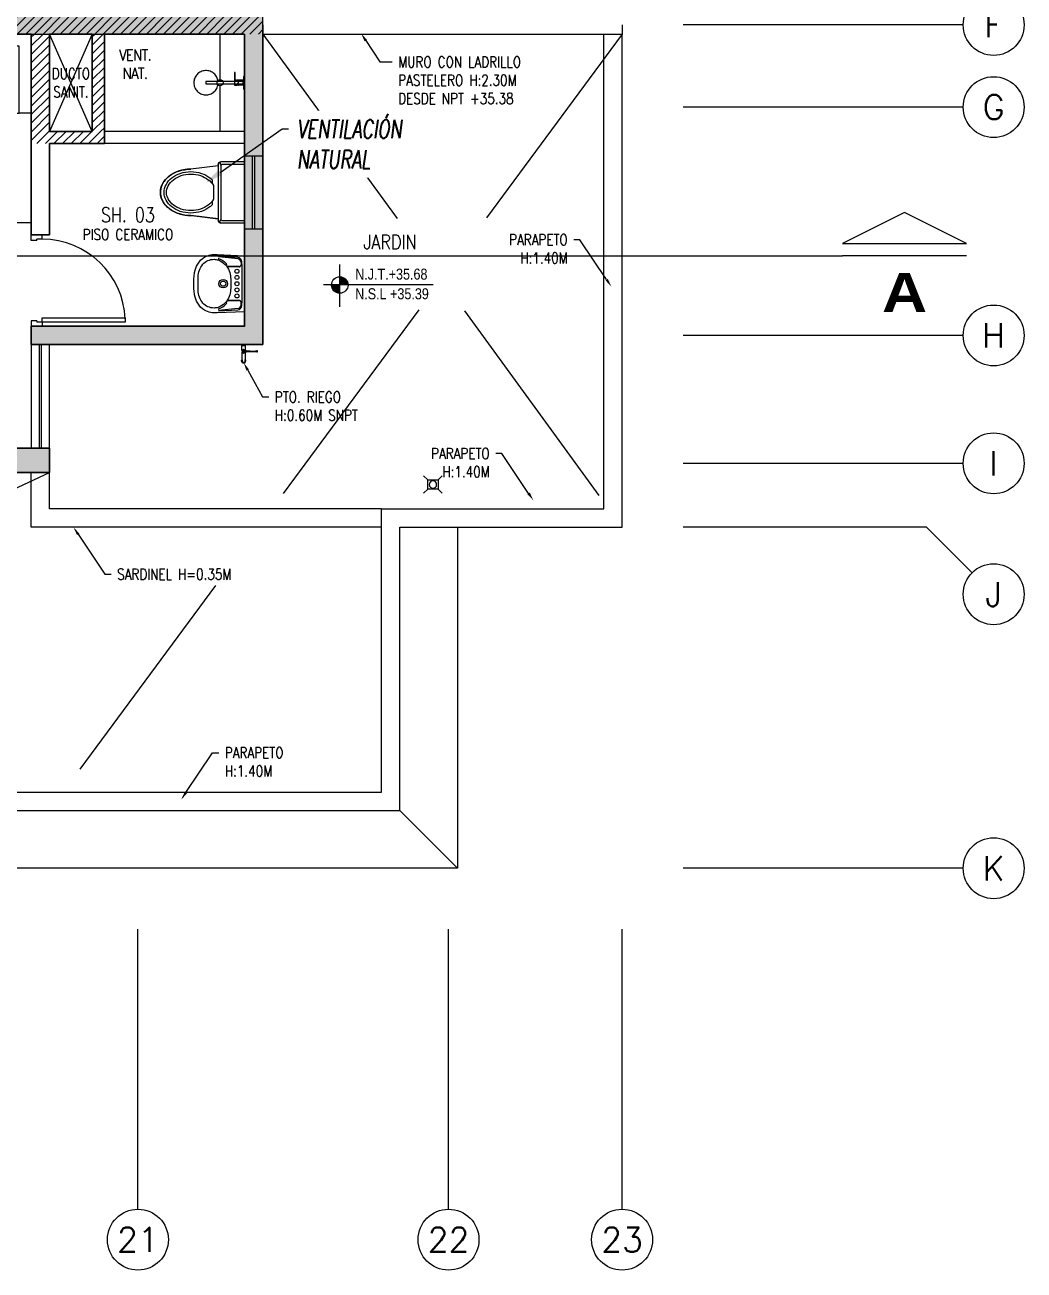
# Model space of a CAD drawing. Header units: millimetres. Extents: x 98 to 155, y -181 to 127.
# Drawn here: x 146.78 to 154.99, y -84.26 to -74.04 of the extents above; entities that cross this region are included whole.
import ezdxf
from ezdxf import colors
from ezdxf.entities.mleader import LeaderData, LeaderLine
from ezdxf.enums import TextEntityAlignment as Align
from ezdxf.math import Vec2, Vec3

# ---------------------------------------------------------------- set-up
doc = ezdxf.new("R2010")
doc.units = ezdxf.units.MM
doc.header["$LTSCALE"] = 15
for name, pattern in [('CENTER', [2, 1.25, -0.25, 0.25, -0.25]), ('HIDDEN2', [0.1875, 0.125, -0.0625]), ('PHANTOM', [63.5, 31.75, -6.35, 6.35, -6.35, 6.35, -6.35]), ('PHANTOM2', [1.25, 0.625, -0.125, 0.125, -0.125, 0.125, -0.125]), ('X-REF_DP_Arquitectura$0$HIDDEN', [0.375, 0.25, -0.125])]:
    doc.linetypes.add(name, pattern=pattern)
doc.layers.get('0').update_dxf_attribs({"color": 250})
for name, color, linetype in [('A-CORTE', 250, 'CENTER'), ('A-COTAS EXT', 250, 'Continuous'), ('A-EJES', 250, 'PHANTOM'), ('A-EST VIGAS', 250, 'HIDDEN2'), ('A-LINEAS', 250, 'Continuous'), ('A-MOBILIARIO', 250, 'Continuous'), ('A-MURO BAJO', 250, 'Continuous'), ('A-NIVELES-NPT', 252, 'Continuous'), ('A-PROYECCIONES INT.', 250, 'HIDDEN2'), ('A-SANITARIOS', 250, 'Continuous'), ('A-TEXTO-ACABADO PISO', 250, 'Continuous'), ('A-VIDRIOS', 250, 'Continuous'), ('A_30_DispositivosSanit', 250, 'Continuous'), ('A_30_Sanitarios', 250, 'Continuous'), ('A_50_TextoAmbiente', 252, 'Continuous'), ('A_50_TextoIndicaciones', 250, 'Continuous'), ('A_50_Vigas', 250, 'X-REF_DP_Arquitectura$0$HIDDEN'), ('A_60_HatchEstructuras', 250, 'Continuous'), ('L3 Equipos y Ductos', 160, 'Continuous'), ('L6 Linea fina', 141, 'Continuous'), ('MURO CF 60', 250, 'Continuous')]:
    doc.layers.add(name, color=color, linetype=linetype)
for name, color, linetype, lineweight in [('A-MURO ALTO', 250, 'Continuous', 20), ('A-MUROS', 252, 'Continuous', 30), ('A_20_Estructuras', 250, 'Continuous', 18)]:
    doc.layers.add(name, color=color, linetype=linetype, lineweight=lineweight)
doc.styles.add('JNV ING', font='romans.shx', dxfattribs={"width": 0.7, "oblique": 8, "height": 0.15})
doc.styles.add('R160-75', font='ariblk.ttf', dxfattribs={"height": 0.6})
doc.styles.add('R80', font='ARIALN.TTF', dxfattribs={"height": 2.03})
doc.styles.add('ROMANS', font='romans.shx', dxfattribs={"width": 0.8})
doc.styles.add('TXT_COTAS', font='romans.shx', dxfattribs={"width": 0.8})
pattern_1 = [(45, (128.667074, -24.63999), (-0.03535534, 0.03535534), [])]

# ---------------------------------------------------------------- blocks, each defined once
blk = doc.blocks.new('EF-P13')
at = {"layer": 'A_60_HatchEstructuras'}
h = blk.add_hatch(color=256, dxfattribs=at)
h.dxf.hatch_style = 1
h.paths.add_polyline_path([(44, -3.25), (42.4, -3.25), (42.4, -3.45), (44, -3.45)])
h.paths.add_polyline_path([(44, -10.4), (42.4, -10.4), (42.4, -10.6), (44, -10.6)])
h.paths.add_polyline_path([(40, -5.3), (38.35, -5.3), (38.35, -3.3), (38.2, -3.3), (38.2, -6.85), (38.2, -7), (38.2, -10.55), (38.35, -10.55), (38.35, -8.55), (40, -8.55), (40, -7.901), (39.85, -7.901), (39.85, -8.4), (38.35, -8.4), (38.35, -5.45), (39.85, -5.45), (39.85, -5.949), (40, -5.949)])
h.paths.add_polyline_path([(45.75, -4.3), (43.85, -4.3), (43.85, -4.45), (45.6, -4.45), (45.6, -6.85), (38.4, -6.85), (38.4, -7), (45.6, -7), (45.6, -9.4), (43.85, -9.4), (43.85, -9.55), (45.75, -9.55)])
at = {"elevation": 0}
for points in [[(44.35, -7.8), (44, -7)], [(44.35, -7), (44, -7.8)]]:
    blk.add_lwpolyline(points, dxfattribs=at)
at = {"layer": 'A_20_Estructuras'}
for points in [[(45.75, -4.3), (43.85, -4.3), (43.85, -4.45), (45.6, -4.45), (45.6, -6.85), (38.4, -6.85), (38.4, -7), (45.6, -7), (45.6, -9.4), (43.85, -9.4), (43.85, -9.55), (45.75, -9.55)], [(44, -10.4), (42.4, -10.4), (42.4, -10.6), (44, -10.6)]]:
    blk.add_lwpolyline(points, close=True, dxfattribs=at)
at = {"layer": 'A_50_Vigas', "elevation": 0}
blk.add_lwpolyline([(44, -7), (44, -7.8), (44.35, -7.8), (44.35, -7)], dxfattribs=at)
at = {"layer": 'A_50_Vigas'}
blk.add_lwpolyline([(44, -10.4), (44, -9.55)], dxfattribs=at)
blk = doc.blocks.new('TEXTO DUCTOS PT')
at = {"layer": 'A_50_TextoIndicaciones', "insert": (44.175, -7.4), "char_height": 0.09, "width": 0.4157, "attachment_point": 5, "style": 'ROMANS'}
blk.add_mtext('\\pxsm1,t16;DUCTO SANIT.', dxfattribs=at)
blk = doc.blocks.new('Ejes_Torre C')
at = {"layer": 'A-COTAS EXT'}
blk.add_line((52.55, 2.8), (52.923, 2.427), dxfattribs=at)
at = {"layer": 'A-EJES', "linetype": 'PHANTOM2'}
for points in [[(52.85, 6.925), (50.55, 6.925)], [(52.85, 6.25), (50.55, 6.25)], [(52.85, 4.375), (50.55, 4.375)], [(52.85, 3.325), (50.55, 3.325)], [(52.55, 2.8), (50.55, 2.8)], [(52.85, 0), (50.55, 0)], [(46.075, -2.8), (46.075, -0.5)], [(48.625, -2.8), (48.625, -0.5)], [(50.05, -2.8), (50.05, -0.5)]]:
    blk.add_lwpolyline(points, dxfattribs=at)
at = {"layer": 'A-EJES', "linetype": 'Continuous'}
for centre in [(53.1, 6.925), (53.1, 6.25), (53.1, 4.375), (53.1, 3.325), (53.1, 2.25), (53.1, 0), (46.075, -3.05), (48.625, -3.05), (50.05, -3.05)]:
    blk.add_circle(centre, 0.25, dxfattribs=at)
at = {"layer": 'A-EJES', "linetype": 'Continuous', "style": 'ROMANS'}
for s, p in [('F', (53.1, 6.925)), ('G', (53.1, 6.25)), ('H', (53.1, 4.375)), ('I', (53.1, 3.325)), ('J', (53.1, 2.25)), ('K', (53.1, 0))]:
    blk.add_text(s, height=0.2, rotation=0, dxfattribs=at).set_placement(p, align=Align.MIDDLE_CENTER)
for s, p in [('21', (46.075, -3.05)), ('22', (48.625, -3.05)), ('23', (50.05, -3.05))]:
    blk.add_text(s, height=0.2, dxfattribs=at).set_placement(p, align=Align.MIDDLE_CENTER)
blk = doc.blocks.new('SIM NIVEL PLANTA')
at = {"linetype": 'Continuous'}
h = blk.add_hatch(dxfattribs=at)
h.set_pattern_fill('_USER', color=256, scale=0.089997, angle=45, style=0, pattern_type=0)
h.set_pattern_definition([(45, (31854.49523, 23864.84028), (-0.06363728001, 0.06363728001), [])])
h.paths.add_polyline_path([(-17.33, 0), (-15.98, 0, 0.409209), (-17.33, 1.33)])
h.paths.add_polyline_path([(-18.68, 0, 0.004279), (-18.68, -0.02, 0.414214), (-17.33, -1.37), (-17.33, 0)])
for p, q in [((-17.33, -3.58), (-17.33, 3.34)), ((-2, 0), (-20, 0))]:
    blk.add_line(p, q)
blk.add_circle((-17.33, -0.02), 1.35, dxfattribs=at)
at = {"style": 'R80'}
blk.add_attdef('N.P.T.+0.00', text='', height=1.8, dxfattribs=at).set_placement((-8.87, 1.77), align=Align.MIDDLE_CENTER)
blk = doc.blocks.new('Grifo_Jardin_Planta')
for points in [[(-0.016, 0.132), (-0.016, 0.139, -0.414214), (-0.006, 0.149), (0.006, 0.149, -0.414214), (0.016, 0.139), (0.016, 0.135)], [(-0.016, 0.135), (-0.016, 0.132, 0.221072), (-0.012, 0.124, 0.221072)], [(-0.012, 0.124), (-0.012, 0.139, -0.414214), (-0.006, 0.145), (0.006, 0.145, -0.414214), (0.012, 0.139), (0.012, 0.124)], [(0.012, 0.124, 0.197148), (0.016, 0.132), (0.016, 0.135)], [(0.013, 0.05), (0.014, 0.05, -0.041781), (0.015, 0.05), (0.024, 0.05), (0.084, 0.053), (0.11, 0.05, 0.414214), (0.112, 0.052), (0.112, 0.06, 0.414214), (0.11, 0.062), (0.084, 0.06), (0.024, 0.062), (0.015, 0.062, -0.056016), (0.014, 0.062), (0.013, 0.062)]]:
    blk.add_lwpolyline(points, format="xyb")
for points in [[(-0.013, 0.124), (-0.013, 0.063)], [(0.012, 0.063), (0.012, 0.124)], [(-0.013, 0.049), (-0.013, 0.007)], [(0.012, 0.007), (0.012, 0.049)]]:
    blk.add_lwpolyline(points)
blk.add_lwpolyline([(-0.016, 0.007), (0.016, 0.007), (0.016, 0), (-0.016, 0)], close=True)
for radius in [0.0143, 0.00672, 0.00563]:
    blk.add_circle((0, 0.056), radius)
blk = doc.blocks.new('*U98')
blk.add_line((-5.08, 3), (5.08, 3))
blk.add_lwpolyline([(5.08, 4.02), (-5.08, 4.02), (0, 6.56)], close=True)
at = {"linetype": 'Continuous', "style": 'R160-75'}
blk.add_attdef('A', text='', height=0.3, dxfattribs=at).set_placement((0, 0), align=Align.MIDDLE_CENTER)
blk = doc.blocks.new('Cortes-Elev.')
at = {"layer": 'A-CORTE', "linetype": 'CENTER', "ltscale": 0.5}
blk.add_lwpolyline([(-1.966, 27.228), (51.86, 27.228)], dxfattribs=at)
ref = blk.add_blockref('*U98', (52.368, 26.928), dxfattribs=dict(at, xscale=-0.1000000000000001, yscale=0.1000000000000001, zscale=-0.1000000000000001))
ref.add_attrib('A', 'A', dxfattribs={"layer": '0', "linetype": 'Continuous', "extrusion": (0, 0, -1), "height": 0.32, "style": 'R160-75'}).set_placement((-52.368, 26.928), align=Align.MIDDLE)
blk = doc.blocks.new('0-sumidero')
for p, q in [((-0.042, 0.038), (-0.076, 0.072)), ((0.043, 0.038), (-0.042, 0.038)), ((-0.042, 0.038), (-0.042, -0.037)), ((0.043, 0.038), (0.078, 0.072)), ((0.043, -0.037), (0.043, 0.038)), ((-0.042, -0.037), (-0.076, -0.071)), ((-0.042, -0.037), (0.043, -0.037)), ((0.043, -0.037), (0.078, -0.071))]:
    blk.add_line(p, q)
blk.add_circle((0, 0), 0.0303)
blk = doc.blocks.new('sum')
at = {"layer": 'A_30_DispositivosSanit', "rotation": 45.00000007321594}
blk.add_blockref('0-sumidero', (0, 0), dxfattribs=at)
blk = doc.blocks.new('SOFA SEC')
for p, q in [((0, 0.65), (0.1, 0.65)), ((0.1, 0.65), (0.1, 0.1)), ((0.5, 0.65), (0.1, 0.65)), ((0.75, 0.65), (0.75, 0.1)), ((1.4, 0.65), (1.4, 0.1)), ((0.1, 0.1), (2.05, 0.1))]:
    blk.add_line(p, q)
blk.add_lwpolyline([(0.5, 1.55), (0.5, 0.65), (2.05, 0.65), (2.05, 0), (0, 0), (0, 1.55)], close=True)
blk = doc.blocks.new('ducha marsano')
at = {"linetype": 'HIDDEN2', "ltscale": 0.5, "extrusion": (-4.9425e-10, -7.91123e-10, -1)}
for p, q in [((-0.01, 0), (0.01, 0)), ((0.01, 0), (0.01, -0.316)), ((-0.02, -0.08), (-0.02, -0.06)), ((0.021, -0.082), (-0.019, -0.082)), ((-0.015, -0.058), (-0.016, -0.058)), ((-0.01, -0.316), (-0.01, 0)), ((0.022, -0.052), (0, -0.052)), ((0.025, -0.082), (0.021, -0.082)), ((0.022, -0.052), (0.022, -0.063)), ((0.022, -0.068), (0.022, -0.077)), ((0.022, -0.077), (0.025, -0.077)), ((0.025, -0.077), (0.077, -0.077)), ((0.077, -0.082), (0.025, -0.082)), ((0.077, -0.077), (0.082, -0.077)), ((0.082, -0.082), (0.077, -0.082)), ((0.082, -0.077), (0.084, -0.077)), ((0.082, -0.077), (0.082, -0.077)), ((0.084, -0.082), (0.082, -0.082)), ((0.082, -0.082), (0.082, -0.082)), ((0.086, -0.078), (0.086, -0.08)), ((0.01, -0.316), (-0.01, -0.316))]:
    blk.add_line(p, q, dxfattribs=at)
for centre, radius, start, end in [((0.019, -0.08), 0.0015, 270, 360), ((0, -0.046), 0.02, 323.9581, 354.9298), ((0, -0.046), 0.02, 185.0702, 195.2705), ((-0.084, -0.078), 0.0015, 90, 180), ((-0.084, -0.08), 0.0015, 180, 270), ((0, -0.316), 0.1, 95.7392, 84.2608)]:
    blk.add_arc(centre, radius, start, end, dxfattribs=at)
at = {"linetype": 'HIDDEN2', "ltscale": 0.5, "extrusion": (-4.94252e-10, -7.91124e-10, -1)}
blk.add_ellipse((0, -0.052), major_axis=(-0.0225, -0.0095), ratio=0.001448, start_param=0.425436, end_param=1.567366, dxfattribs=at)
at = {"linetype": 'HIDDEN2', "ltscale": 0.5}
for points, degree in [([(-0.031, 0), (0, 0), (0.03, 0)], 2), ([(0.03, 0), (0.041, 0), (0.052, 0)], 2), ([(0.052, 0), (0.052, -0.004), (0.052, -0.008)], 2), ([(-0.053, 0), (-0.053, -0.004), (-0.053, -0.008)], 2), ([(-0.053, 0), (-0.042, 0), (-0.031, 0)], 2), ([(-0.053, -0.008), (-0.053, -0.008), (-0.053, -0.008)], 2), ([(0.03, -0.008), (0, -0.008), (-0.031, -0.008)], 2), ([(-0.022, -0.008), (-0.022, -0.009), (-0.022, -0.011)], 2), ([(-0.021, -0.011), (-0.007, -0.011), (0.007, -0.011), (0.021, -0.011)], 3), ([(-0.02, -0.011), (-0.02, -0.029), (-0.02, -0.048)], 2), ([(-0.02, -0.048), (0, -0.048), (0.02, -0.048)], 2), ([(0.02, -0.011), (0.02, -0.029), (0.02, -0.048)], 2), ([(0.022, -0.008), (0.022, -0.009), (0.022, -0.011)], 2)]:
    blk.add_open_spline(points, degree=degree, dxfattribs=at)
for points, weights in [([(-0.053, -0.008), (-0.053, -0.008), (-0.053, -0.008)], [1, 0.990847086912, 0.982266230892]), ([(-0.052, -0.008), (-0.053, -0.008), (-0.053, -0.008)], [1, 0.707106781193, 1]), ([(-0.022, -0.011), (-0.022, -0.011), (-0.021, -0.011)], [1, 0.70710678154, 1]), ([(-0.02, -0.048), (-0.02, -0.048), (-0.02, -0.048)], [1, 0.707106780138, 1]), ([(0.02, -0.048), (0.02, -0.048), (0.02, -0.048)], [1, 0.707106779703, 1]), ([(0.021, -0.011), (0.021, -0.011), (0.021, -0.011)], [1, 0.992411795776, 1]), ([(0.052, -0.008), (0.052, -0.008), (0.052, -0.008)], [1, 0.992411795771, 1])]:
    blk.add_rational_spline(points, weights, degree=2, dxfattribs=at)
for points, knots in [([(-0.031, -0.008), (-0.033, -0.008), (-0.037, -0.008), (-0.042, -0.008), (-0.046, -0.008), (-0.049, -0.008), (-0.051, -0.008), (-0.052, -0.008), (-0.052, -0.008)], [0, 0, 0, 0, 8.104572, 12.495263, 16.885954, 21.276645, 25.667336, 33.771908, 33.771908, 33.771908, 33.771908]), ([(0.022, -0.068), (0.022, -0.068), (0.022, -0.068), (0.022, -0.068), (0.022, -0.068), (0.022, -0.067), (0.022, -0.067), (0.022, -0.066), (0.022, -0.066), (0.022, -0.065), (0.022, -0.065), (0.022, -0.064), (0.022, -0.064), (0.022, -0.063), (0.022, -0.063), (0.022, -0.063), (0.022, -0.063), (0.022, -0.063)], [0.4148436, 0.4148436, 0.4148436, 0.4148436, 0.5185541, 0.5185541, 0.6222645, 0.6222645, 0.7259759, 0.7259759, 0.8296873, 0.8296873, 0.9333987, 0.9333987, 1.03711, 1.03711, 1.1408205, 1.1408205, 1.2445309, 1.2445309, 1.2445309, 1.2445309]), ([(0.052, -0.008), (0.052, -0.008), (0.051, -0.008), (0.049, -0.008), (0.046, -0.008), (0.042, -0.008), (0.037, -0.008), (0.033, -0.008), (0.03, -0.008)], [0, 0, 0, 0, 8.104572, 12.495263, 16.885954, 21.276645, 25.667336, 33.771908, 33.771908, 33.771908, 33.771908])]:
    blk.add_open_spline(points, degree=3, knots=knots, dxfattribs=at)
for points, weights, degree, knots in [([(0.021, -0.011), (0.021, -0.011), (0.021, -0.011), (0.021, -0.011), (0.021, -0.011), (0.022, -0.011), (0.022, -0.011)], [0.918641037743, 0.918640949346, 0.918640860949, 0.918640772552, 0.789223156395, 0.789223156395, 0.918640772552], 3, [0.1238988, 0.1238988, 0.1238988, 0.1238988, 0.1238993, 0.1238993, 0.1238993, 0.78603, 0.78603, 0.78603, 0.78603]), ([(0.052, -0.008), (0.052, -0.008), (0.052, -0.008), (0.052, -0.008), (0.052, -0.008)], [0.918641037749, 0.918640905153, 0.918640772558, 0.724517853988, 0.918640772558], 2, [0.1238988, 0.1238988, 0.1238988, 0.1238993, 0.1238993, 0.7860311, 0.7860311, 0.7860311])]:
    blk.add_rational_spline(points, weights, degree=degree, knots=knots, dxfattribs=at)
blk = doc.blocks.new('SIFON JET_PLANTA')
for p, q in [((-0.215, 0.218, 0), (-0.44, 0.19, 0)), ((-0.215, -0.23, 0), (-0.215, 0.23, 0)), ((-0.209, 0.244, 0), (-0.192, 0.227, 0)), ((-0.195, 0.25, 0), (0, 0.25, 0)), ((-0.195, -0.22, 0), (-0.195, 0.22, 0)), ((-0.185, 0.23, 0), (0, 0.23, 0)), ((0, 0.25, 0), (0, -0.25, 0)), ((-0.265, 0.072, 0), (-0.265, 0.103, 0)), ((-0.255, -0.056, 0), (-0.255, 0.056, 0)), ((-0.265, -0.103, 0), (-0.265, -0.072, 0)), ((-0.215, -0.218, 0), (-0.44, -0.19, 0)), ((-0.209, -0.244, 0), (-0.192, -0.227, 0)), ((0, -0.25, 0), (-0.195, -0.25, 0)), ((0, -0.23, 0), (-0.185, -0.23, 0))]:
    blk.add_line(p, q)
at = {"extrusion": (-2.64698e-23, 6.61744e-24, -1)}
for p, q in [((-0.432, 0.191, 0), (-0.215, 0.218, 0)), ((-0.215, 0.232, 0), (-0.214, 0.236, 0)), ((-0.215, 0.228, 0), (-0.215, 0.232, 0)), ((-0.215, 0.223, 0), (-0.215, 0.228, 0)), ((-0.215, 0.218, 0), (-0.215, 0.223, 0)), ((-0.214, 0.236, 0), (-0.213, 0.239, 0)), ((-0.213, 0.239, 0), (-0.211, 0.242, 0)), ((-0.211, 0.242, 0), (-0.209, 0.244, 0)), ((-0.209, 0.244, 0), (-0.208, 0.245, 0)), ((-0.208, 0.245, 0), (-0.205, 0.247, 0)), ((-0.205, 0.247, 0), (-0.201, 0.249, 0)), ((-0.201, 0.249, 0), (-0.195, 0.25, 0)), ((-0.195, 0.25, 0), (-0.195, 0.25, 0)), ((-0.195, 0.25, 0), (-0.161, 0.25, 0)), ((-0.161, 0.25, 0), (-0.097, 0.25, 0)), ((-0.097, 0.25, 0), (-0.032, 0.25, 0)), ((-0.032, 0.25, 0), (0, 0.25, 0)), ((0, 0.25, 0), (0, -0.25, 0)), ((-0.653, 0.098, 0), (-0.65, 0.102, 0)), ((-0.65, 0.102, 0), (-0.645, 0.108, 0)), ((-0.645, 0.108, 0), (-0.639, 0.115, 0)), ((-0.639, 0.115, 0), (-0.633, 0.121, 0)), ((-0.633, 0.121, 0), (-0.63, 0.123, 0)), ((-0.63, 0.123, 0), (-0.625, 0.128, 0)), ((-0.625, 0.128, 0), (-0.621, 0.131, 0)), ((-0.621, 0.131, 0), (-0.617, 0.134, 0)), ((-0.617, 0.134, 0), (-0.611, 0.139, 0)), ((-0.611, 0.139, 0), (-0.606, 0.142, 0)), ((-0.606, 0.142, 0), (-0.6, 0.146, 0)), ((-0.6, 0.146, 0), (-0.596, 0.148, 0)), ((-0.596, 0.148, 0), (-0.591, 0.152, 0)), ((-0.591, 0.152, 0), (-0.586, 0.154, 0)), ((-0.586, 0.154, 0), (-0.579, 0.158, 0)), ((-0.579, 0.158, 0), (-0.569, 0.163, 0)), ((-0.569, 0.163, 0), (-0.552, 0.17, 0)), ((-0.552, 0.17, 0), (-0.546, 0.172, 0)), ((-0.546, 0.172, 0), (-0.538, 0.175, 0)), ((-0.538, 0.175, 0), (-0.535, 0.176, 0)), ((-0.535, 0.176, 0), (-0.526, 0.178, 0)), ((-0.526, 0.178, 0), (-0.522, 0.18, 0)), ((-0.522, 0.18, 0), (-0.515, 0.181, 0)), ((-0.515, 0.181, 0), (-0.508, 0.183, 0)), ((-0.508, 0.183, 0), (-0.502, 0.184, 0)), ((-0.502, 0.184, 0), (-0.486, 0.187, 0)), ((-0.486, 0.187, 0), (-0.476, 0.188, 0)), ((-0.476, 0.188, 0), (-0.473, 0.188, 0)), ((-0.473, 0.188, 0), (-0.464, 0.189, 0)), ((-0.464, 0.189, 0), (-0.455, 0.19, 0)), ((-0.455, 0.19, 0), (-0.449, 0.19, 0)), ((-0.449, 0.19, 0), (-0.44, 0.19, 0)), ((-0.44, 0.19, 0), (-0.432, 0.191, 0)), ((-0.69, 0.01, 0), (-0.689, 0.014, 0)), ((-0.69, 0.004, 0), (-0.69, 0.01, 0)), ((-0.69, 0, 0), (-0.69, 0.004, 0)), ((-0.689, 0.019, 0), (-0.688, 0.024, 0)), ((-0.689, 0.014, 0), (-0.689, 0.019, 0)), ((-0.688, 0.024, 0), (-0.687, 0.028, 0)), ((-0.688, 0.024, 0), (-0.688, 0.024, 0)), ((-0.687, 0.031, 0), (-0.685, 0.036, 0)), ((-0.687, 0.028, 0), (-0.687, 0.031, 0)), ((-0.685, 0.036, 0), (-0.684, 0.042, 0)), ((-0.685, 0.036, 0), (-0.685, 0.036, 0)), ((-0.684, 0.042, 0), (-0.682, 0.048, 0)), ((-0.684, 0.042, 0), (-0.684, 0.042, 0)), ((-0.682, 0.048, 0), (-0.68, 0.052, 0)), ((-0.68, 0.052, 0), (-0.679, 0.055, 0)), ((-0.679, 0.055, 0), (-0.678, 0.058, 0)), ((-0.678, 0.058, 0), (-0.674, 0.066, 0)), ((-0.674, 0.066, 0), (-0.672, 0.07, 0)), ((-0.674, 0.066, 0), (-0.674, 0.066, 0)), ((-0.672, 0.07, 0), (-0.671, 0.073, 0)), ((-0.671, 0.073, 0), (-0.669, 0.076, 0)), ((-0.669, 0.076, 0), (-0.667, 0.078, 0)), ((-0.667, 0.078, 0), (-0.665, 0.082, 0)), ((-0.665, 0.082, 0), (-0.663, 0.085, 0)), ((-0.663, 0.085, 0), (-0.661, 0.088, 0)), ((-0.661, 0.088, 0), (-0.657, 0.094, 0)), ((-0.657, 0.094, 0), (-0.653, 0.098, 0)), ((-0.657, 0.094, 0), (-0.657, 0.094, 0)), ((-0.653, 0.098, 0), (-0.653, 0.098, 0)), ((-0.69, -0.007, 0), (-0.69, 0, 0)), ((-0.69, -0.011, 0), (-0.69, -0.007, 0)), ((-0.689, -0.016, 0), (-0.69, -0.011, 0)), ((-0.688, -0.023, 0), (-0.689, -0.016, 0)), ((-0.688, -0.026, 0), (-0.688, -0.023, 0)), ((-0.687, -0.03, 0), (-0.688, -0.026, 0)), ((-0.686, -0.032, 0), (-0.687, -0.03, 0)), ((-0.685, -0.036, 0), (-0.686, -0.032, 0)), ((-0.684, -0.042, 0), (-0.685, -0.036, 0)), ((-0.683, -0.046, 0), (-0.684, -0.042, 0)), ((-0.681, -0.049, 0), (-0.683, -0.046, 0)), ((-0.68, -0.052, 0), (-0.681, -0.049, 0)), ((-0.679, -0.055, 0), (-0.68, -0.052, 0)), ((-0.678, -0.058, 0), (-0.679, -0.055, 0)), ((-0.677, -0.06, 0), (-0.678, -0.058, 0)), ((-0.675, -0.064, 0), (-0.677, -0.06, 0)), ((-0.672, -0.07, 0), (-0.675, -0.064, 0)), ((-0.671, -0.073, 0), (-0.672, -0.07, 0)), ((-0.668, -0.077, 0), (-0.671, -0.073, 0)), ((-0.665, -0.083, 0), (-0.668, -0.077, 0)), ((-0.662, -0.086, 0), (-0.665, -0.083, 0)), ((-0.66, -0.09, 0), (-0.662, -0.086, 0)), ((-0.655, -0.096, 0), (-0.66, -0.09, 0)), ((-0.649, -0.103, 0), (-0.655, -0.096, 0)), ((-0.646, -0.107, 0), (-0.649, -0.103, 0)), ((-0.64, -0.114, 0), (-0.646, -0.107, 0)), ((-0.638, -0.116, 0), (-0.64, -0.114, 0)), ((-0.635, -0.119, 0), (-0.638, -0.116, 0)), ((-0.634, -0.12, 0), (-0.635, -0.119, 0)), ((-0.635, -0.119, 0), (-0.635, -0.119, 0)), ((-0.632, -0.122, 0), (-0.634, -0.12, 0)), ((-0.63, -0.123, 0), (-0.632, -0.122, 0)), ((-0.632, -0.122, 0), (-0.632, -0.122, 0)), ((-0.629, -0.124, 0), (-0.63, -0.123, 0)), ((-0.628, -0.125, 0), (-0.629, -0.124, 0)), ((-0.626, -0.127, 0), (-0.628, -0.125, 0)), ((-0.625, -0.128, 0), (-0.626, -0.127, 0)), ((-0.623, -0.129, 0), (-0.625, -0.128, 0)), ((-0.625, -0.128, 0), (-0.625, -0.128, 0)), ((-0.622, -0.13, 0), (-0.623, -0.129, 0)), ((-0.621, -0.131, 0), (-0.622, -0.13, 0)), ((-0.62, -0.132, 0), (-0.621, -0.131, 0)), ((-0.619, -0.132, 0), (-0.62, -0.132, 0)), ((-0.618, -0.133, 0), (-0.619, -0.132, 0)), ((-0.617, -0.134, 0), (-0.618, -0.133, 0)), ((-0.615, -0.135, 0), (-0.617, -0.134, 0)), ((-0.614, -0.136, 0), (-0.615, -0.135, 0)), ((-0.612, -0.138, 0), (-0.614, -0.136, 0)), ((-0.609, -0.14, 0), (-0.612, -0.138, 0)), ((-0.607, -0.141, 0), (-0.609, -0.14, 0)), ((-0.606, -0.142, 0), (-0.607, -0.141, 0)), ((-0.604, -0.143, 0), (-0.606, -0.142, 0)), ((-0.602, -0.145, 0), (-0.604, -0.143, 0)), ((-0.6, -0.146, 0), (-0.602, -0.145, 0)), ((-0.599, -0.147, 0), (-0.6, -0.146, 0)), ((-0.596, -0.148, 0), (-0.599, -0.147, 0)), ((-0.595, -0.149, 0), (-0.596, -0.148, 0)), ((-0.594, -0.15, 0), (-0.595, -0.149, 0)), ((-0.592, -0.151, 0), (-0.594, -0.15, 0)), ((-0.59, -0.152, 0), (-0.592, -0.151, 0)), ((-0.587, -0.154, 0), (-0.59, -0.152, 0)), ((-0.583, -0.156, 0), (-0.587, -0.154, 0)), ((-0.578, -0.159, 0), (-0.583, -0.156, 0)), ((-0.576, -0.16, 0), (-0.578, -0.159, 0)), ((-0.574, -0.161, 0), (-0.576, -0.16, 0)), ((-0.57, -0.163, 0), (-0.574, -0.161, 0)), ((-0.568, -0.164, 0), (-0.57, -0.163, 0)), ((-0.566, -0.164, 0), (-0.568, -0.164, 0)), ((-0.564, -0.165, 0), (-0.566, -0.164, 0)), ((-0.561, -0.166, 0), (-0.564, -0.165, 0)), ((-0.56, -0.167, 0), (-0.561, -0.166, 0)), ((-0.557, -0.168, 0), (-0.56, -0.167, 0)), ((-0.554, -0.169, 0), (-0.557, -0.168, 0)), ((-0.551, -0.171, 0), (-0.554, -0.169, 0)), ((-0.549, -0.171, 0), (-0.551, -0.171, 0)), ((-0.546, -0.172, 0), (-0.549, -0.171, 0)), ((-0.545, -0.173, 0), (-0.546, -0.172, 0)), ((-0.543, -0.173, 0), (-0.545, -0.173, 0)), ((-0.541, -0.174, 0), (-0.543, -0.173, 0)), ((-0.538, -0.175, 0), (-0.541, -0.174, 0)), ((-0.535, -0.176, 0), (-0.538, -0.175, 0)), ((-0.538, -0.175, 0), (-0.538, -0.175, 0)), ((-0.532, -0.177, 0), (-0.535, -0.176, 0)), ((-0.53, -0.178, 0), (-0.532, -0.177, 0)), ((-0.527, -0.178, 0), (-0.53, -0.178, 0)), ((-0.524, -0.179, 0), (-0.527, -0.178, 0)), ((-0.527, -0.178, 0), (-0.527, -0.178, 0)), ((-0.522, -0.18, 0), (-0.524, -0.179, 0)), ((-0.518, -0.181, 0), (-0.522, -0.18, 0)), ((-0.515, -0.181, 0), (-0.518, -0.181, 0)), ((-0.512, -0.182, 0), (-0.515, -0.181, 0)), ((-0.509, -0.183, 0), (-0.512, -0.182, 0)), ((-0.507, -0.183, 0), (-0.509, -0.183, 0)), ((-0.502, -0.184, 0), (-0.507, -0.183, 0)), ((-0.497, -0.185, 0), (-0.502, -0.184, 0)), ((-0.495, -0.185, 0), (-0.497, -0.185, 0)), ((-0.497, -0.185, 0), (-0.497, -0.185, 0)), ((-0.494, -0.186, 0), (-0.495, -0.185, 0)), ((-0.492, -0.186, 0), (-0.494, -0.186, 0)), ((-0.488, -0.186, 0), (-0.492, -0.186, 0)), ((-0.486, -0.187, 0), (-0.488, -0.186, 0)), ((-0.482, -0.187, 0), (-0.486, -0.187, 0)), ((-0.481, -0.187, 0), (-0.482, -0.187, 0)), ((-0.478, -0.188, 0), (-0.481, -0.187, 0)), ((-0.476, -0.188, 0), (-0.478, -0.188, 0)), ((-0.473, -0.188, 0), (-0.476, -0.188, 0)), ((-0.469, -0.189, 0), (-0.473, -0.188, 0)), ((-0.465, -0.189, 0), (-0.469, -0.189, 0)), ((-0.464, -0.189, 0), (-0.465, -0.189, 0)), ((-0.465, -0.189, 0), (-0.465, -0.189, 0)), ((-0.462, -0.189, 0), (-0.464, -0.189, 0)), ((-0.459, -0.189, 0), (-0.462, -0.189, 0)), ((-0.457, -0.19, 0), (-0.459, -0.189, 0)), ((-0.455, -0.19, 0), (-0.457, -0.19, 0)), ((-0.452, -0.19, 0), (-0.455, -0.19, 0)), ((-0.449, -0.19, 0), (-0.452, -0.19, 0)), ((-0.447, -0.19, 0), (-0.449, -0.19, 0)), ((-0.443, -0.19, 0), (-0.447, -0.19, 0)), ((-0.44, -0.19, 0), (-0.443, -0.19, 0)), ((-0.215, -0.218, 0), (-0.44, -0.19, 0)), ((-0.215, -0.227, 0), (-0.215, -0.218, 0)), ((-0.215, -0.23, 0), (-0.215, -0.227, 0)), ((-0.215, -0.233, 0), (-0.215, -0.23, 0)), ((-0.214, -0.237, 0), (-0.215, -0.233, 0)), ((-0.213, -0.239, 0), (-0.214, -0.237, 0)), ((-0.214, -0.237, 0), (-0.214, -0.237, 0)), ((-0.211, -0.242, 0), (-0.213, -0.239, 0)), ((-0.213, -0.239, 0), (-0.213, -0.239, 0)), ((-0.209, -0.244, 0), (-0.211, -0.242, 0)), ((-0.211, -0.242, 0), (-0.211, -0.242, 0)), ((-0.211, -0.242, 0), (-0.211, -0.242, 0)), ((-0.207, -0.246, 0), (-0.209, -0.244, 0)), ((-0.209, -0.244, 0), (-0.209, -0.244, 0)), ((-0.209, -0.244, 0), (-0.209, -0.244, 0)), ((-0.203, -0.248, 0), (-0.207, -0.246, 0)), ((-0.207, -0.246, 0), (-0.207, -0.246, 0)), ((-0.2, -0.249, 0), (-0.203, -0.248, 0)), ((-0.203, -0.248, 0), (-0.203, -0.248, 0)), ((-0.195, -0.25, 0), (-0.2, -0.249, 0)), ((0, -0.25, 0), (-0.195, -0.25, 0))]:
    blk.add_line(p, q, dxfattribs=at)
at = {"elevation": 0}
for points in [[(-0.265, 0.103, 0.0362), (-0.284, 0.12, 0.08725), (-0.353, 0.156, 0.077598), (-0.44, 0.17, 0.077598), (-0.527, 0.156, 0.08725), (-0.596, 0.12, 0.105601), (-0.644, 0.063, 0.12364), (-0.66, 0, 0.12364), (-0.644, -0.063, 0.105601), (-0.596, -0.12, 0.08725), (-0.527, -0.156, 0.077598), (-0.44, -0.17, 0.077598)], [(-0.255, 0.056, 0.100268), (-0.297, 0.104, 0.08725), (-0.36, 0.137, 0.077598), (-0.44, 0.15, 0.077598), (-0.52, 0.137, 0.08725), (-0.583, 0.104, 0.105601), (-0.627, 0.053, 0.12364), (-0.64, 0, 0.12364), (-0.627, -0.053, 0.105601), (-0.583, -0.104, 0.08725), (-0.52, -0.137, 0.077598), (-0.44, -0.15, 0.077598)], [(-0.44, -0.15, 0.077598), (-0.36, -0.137, 0.08725), (-0.297, -0.104, 0.100268), (-0.255, -0.056, 0.12364)], [(-0.44, -0.17, 0.077598), (-0.353, -0.156, 0.08725), (-0.284, -0.12, 0.0362), (-0.265, -0.103, 0.12364)]]:
    blk.add_lwpolyline(points, format="xyb", dxfattribs=at)
for centre, radius, start, end in [((-0.195, 0.23, 0), 0.02, 90, 180), ((-0.185, 0.22, 0), 0.01, 90, 180), ((-0.494, -0.027, 0), 0.203, 127.2348, 151.4088), ((-0.461, -0.07, 0), 0.257, 107.4741, 127.2348), ((-0.44, -0.138, 0), 0.328, 90, 107.4741), ((-0.544, 0, 0), 0.146, 151.4088, 180), ((-0.544, 0, 0), 0.146, 180, 208.5912), ((-0.494, 0.027, 0), 0.203, 208.5912, 232.7652), ((-0.461, 0.07, 0), 0.257, 232.7652, 252.5259), ((-0.44, 0.138, 0), 0.328, 252.5259, 270), ((-0.195, -0.23, 0), 0.02, 180, 270), ((-0.185, -0.22, 0), 0.01, 180, 270)]:
    blk.add_arc(centre, radius, start, end)
blk = doc.blocks.new('BOWL-ITALGRIF_VARADERO_01')
for p, q in [((-0.203, -0.197), (-0.221, -0.038)), ((0.203, -0.197), (0.221, -0.038)), ((-0.14, -0.208), (-0.142, -0.108)), ((-0.137, -0.205), (-0.137, -0.112)), ((0.138, -0.205), (0.138, -0.112)), ((0.14, -0.208), (0.142, -0.108)), ((-0.175, -0.222), (-0.154, -0.222)), ((0.175, -0.222), (0.154, -0.222))]:
    blk.add_line(p, q)
for points in [[(-0.092, 0.159, -0.02989), (-0.046, 0.165, -0.007822), (0.046, 0.165, -0.02989), (0.092, 0.159, -0.091737), (0.16, 0.134, -0.112496), (0.218, 0.079, -0.147885), (0.24, -0.026), (0.23, -0.25), (-0.23, -0.25), (-0.24, -0.026, -0.147885), (-0.218, 0.079, -0.112496), (-0.16, 0.134, -0.091737)], [(-0.05, -0.136, -0.062677), (-0.105, -0.125, -0.110639), (-0.158, -0.091, -0.120976), (-0.195, -0.034, -0.061198), (-0.2, 0, -0.21707), (-0.159, 0.092, -0.174983), (-0.055, 0.13, -0.010618), (0, 0.131, -0.010618), (0.055, 0.13, -0.174983), (0.159, 0.092, -0.21707), (0.2, 0, -0.061198), (0.195, -0.034, -0.120976), (0.158, -0.091, -0.110639), (0.105, -0.125, -0.062677), (0.05, -0.136, -0.017583), (0, -0.138, -0.017583)]]:
    blk.add_lwpolyline(points, format="xyb", close=True)
for points in [[(-0.222, -0.038), (-0.214, -0.195, 0.390823), (-0.181, -0.229, 0.017524), (0.181, -0.229, 0.390823), (0.214, -0.195), (0.222, -0.038)], [(-0.207, -0.035, 0.005), (-0.206, -0.038, 0.121292), (-0.166, -0.1, 0.007977), (-0.162, -0.103)], [(0.207, -0.035, -0.005), (0.206, -0.038, -0.121292), (0.166, -0.1, -0.007977), (0.162, -0.103)]]:
    blk.add_lwpolyline(points, format="xyb")
for centre, radius in [((0, -0.075), 0.035), ((0, -0.075), 0.0215), ((-0.101, -0.188), 0.0165), ((-0.051, -0.188), 0.0165), ((0, -0.188), 0.0165), ((0.051, -0.188), 0.0165), ((0.102, -0.188), 0.0165)]:
    blk.add_circle(centre, radius)
for centre, radius, start, end in [((-0.158, -0.099), 0.006, 226.6431, 46.6431), ((0.158, -0.099), 0.006, 133.3569, 313.3569), ((-0.175, -0.194), 0.028, 186.3111, 270), ((-0.14, -0.108), 0.002, 54.3619, 181.1374), ((-0.135, -0.112), 0.002, 56.7109, 180), ((0.105, -0.125), 9.094947017729287e-16, 0, 217.6714), ((0.136, -0.112), 0.002, 0, 123.2891), ((0.14, -0.108), 0.002, 358.8626, 125.6381), ((0.175, -0.194), 0.028, 270, 353.6889), ((-0.154, -0.205), 0.017, 270, 0), ((-0.154, -0.208), 0.014, 270, 1.1374), ((0.155, -0.205), 0.017, 180, 270), ((0.154, -0.208), 0.014, 178.8626, 270)]:
    blk.add_arc(centre, radius, start, end)
blk = doc.blocks.new('*U146')
for p, q in [((0.01, 0.705), (0.01, 0.75)), ((0.1, 0.715), (0.1, 0.75)), ((0.055, 0.705), (0.01, 0.705)), ((0.1, 0.715), (0.055, 0.715)), ((0.055, 0.705), (0.055, 0.715)), ((0.055, 0.045), (0.01, 0.045)), ((0.01, 0.045), (0.01, 0)), ((0.055, 0.045), (0.055, 0.035)), ((0.1, 0.035), (0.055, 0.035)), ((0.1, 0.035), (0.1, 0))]:
    blk.add_line(p, q)
blk.add_lwpolyline([(0.78, 0.07), (0.78, 0.035), (0.1, 0.035), (0.1, 0.07)], close=True)
at = {"linetype": 'HIDDEN2'}
blk.add_arc((0.1, 0.034), 0.681, 2.2301, 89.9672, dxfattribs=at)
blk = doc.blocks.new('A$C420c8afe')
at = {"layer": 'L6 Linea fina'}
ml = blk.add_multileader_mtext('Standard', dxfattribs=at)
ml.set_content('VENTILACIÓN\\PNATURAL', color=12, style='JNV ING')
ml.set_leader_properties(color=256, linetype='ByLayer', lineweight=-1)
ml.build(insert=Vec2(0, 0))
ml.multileader.update_dxf_attribs({"dogleg_length": 0.05, "arrow_head_size": 0.15})
ctx = ml.context
ctx.base_point, ctx.char_height, ctx.arrow_head_size, ctx.landing_gap_size, ctx.plane_origin = Vec3(43.06, -1.829), 0.15, 0.15, 0.07, Vec3(44.329, -2.579)
notes = []
notes.append((ctx, [(1, (1, 1, 0), (43.01, -1.829), (1, 0), 0.05, [(0, [(42.379, -2.273)], 0, [])])]))
ctx.mtext.insert, ctx.mtext.flow_direction = Vec3(43.13, -1.754), 5
ctx.mtext.has_bg_fill, ctx.mtext.bg_color, ctx.mtext.bg_scale_factor, ctx.mtext.bg_transparency, ctx.mtext.use_window_bg_color = 1, -1027028792, 1.5, 0, 1
for ctx, leaders in notes:
    for number, flags, end, landing, length, lines in leaders:
        leader = LeaderData()
        leader.index, (leader.has_last_leader_line, leader.has_dogleg_vector, leader.attachment_direction) = number, flags
        leader.last_leader_point, leader.dogleg_vector, leader.dogleg_length = Vec3(end), Vec3(landing), length
        for number, points, colour, breaks in lines:
            line = LeaderLine()
            line.index, line.vertices, line.color, line.breaks = number, Vec3.list(points), colors.encode_raw_color(colour), breaks
            leader.lines.append(line)
        ctx.leaders.append(leader)

msp = doc.modelspace()

# ---------------------------------------------------------------- hatches: boundary and pattern name
at = {"layer": 'MURO CF 60'}
h = msp.add_hatch(dxfattribs=at)
h.set_pattern_fill('_USER', color=256, scale=0.05, angle=45, pattern_type=0)
h.set_pattern_definition(pattern_1)
h.paths.add_polyline_path([(132.3871, -73.9647), (148.7371, -73.9647), (148.7371, -74.1147), (132.3871, -74.1147)])
h = msp.add_hatch(dxfattribs=at)
h.set_pattern_fill('_USER', color=256, scale=0.05, angle=45, pattern_type=0)
h.set_pattern_definition(pattern_1)
h.paths.add_polyline_path([(146.9871, -74.9147), (146.8371, -74.9147), (146.8371, -74.1147), (146.9871, -74.1147)])
h = msp.add_hatch(dxfattribs=at)
h.set_pattern_fill('_USER', color=256, scale=0.05, angle=45, pattern_type=0)
h.set_pattern_definition(pattern_1)
h.paths.add_polyline_path([(147.3371, -74.9147), (147.4371, -74.9147), (147.4371, -74.1148), (147.3371, -74.1148)])
h = msp.add_hatch(dxfattribs=at)
h.set_pattern_fill('_USER', color=256, scale=0.05, angle=45, pattern_type=0)
h.set_pattern_definition(pattern_1)
h.paths.add_polyline_path([(147.4371, -74.9147), (146.8371, -74.9147), (146.8371, -75.0148), (147.4371, -75.0148)])

# ---------------------------------------------------------------- linework, layer by layer
at = {"layer": 'A-EST VIGAS', "color": 253}
for p, q in [((148.5871, -75.1147, 0), (148.7371, -75.1147)), ((148.6521, -75.7147, 0), (148.6521, -75.1147, 0)), ((148.6721, -75.7147, 0), (148.6721, -75.1147, 0)), ((148.5871, -75.7147, 0), (148.7371, -75.7147))]:
    msp.add_line(p, q, dxfattribs=at)
at = {"layer": 'A-LINEAS'}
for p, q in [((147.3371, -74.9147), (146.9871, -74.1147)), ((147.3371, -74.1147), (146.9871, -74.9147)), ((148.3871, -74.4897), (148.3871, -74.1147)), ((148.3871, -74.9147), (148.3871, -74.5397)), ((150.3371, -80.9646), (149.8621, -80.4897))]:
    msp.add_line(p, q, dxfattribs=at)
msp.add_lwpolyline([(150.3371, -78.1647), (150.3371, -80.9646), (136.5871, -80.9647), (136.5871, -80.4897)], dxfattribs=at)
msp.add_circle((148.3871, -74.5147, 0), 0.025, dxfattribs=at)
at = {"layer": 'A-MURO ALTO'}
for p in [(148.7371, -74.1147), (151.6871, -74.0397)]:
    msp.add_line(p, (151.6871, -74.1147), dxfattribs=at)
at = {"layer": 'A-MURO BAJO'}
for p, q in [((151.5371, -78.0147), (151.5371, -74.1147)), ((151.6871, -78.1647), (151.6871, -74.1147)), ((148.5871, -74.9147), (147.4371, -74.9147)), ((148.5871, -75.0147), (147.4371, -75.0147)), ((146.8371, -76.6647), (146.8371, -77.5147)), ((146.9871, -77.5147), (146.9871, -76.6647)), ((149.7121, -80.3397), (149.7121, -78.0147)), ((149.7121, -78.0147), (151.5371, -78.0147)), ((149.8621, -80.4897), (149.8621, -78.1647)), ((149.8621, -78.1647), (151.6871, -78.1647)), ((141.2621, -80.3397), (149.7121, -80.3397)), ((141.2621, -80.4897), (149.8621, -80.4897))]:
    msp.add_line(p, q, dxfattribs=at)
for points in [[(149.7121, -78.1647), (146.8371, -78.1647), (146.8371, -77.7147)], [(149.7121, -78.0147), (146.9871, -78.0147), (146.9871, -77.7147)]]:
    msp.add_lwpolyline(points, dxfattribs=at)
at = {"layer": 'A-MUROS'}
for p, q in [((146.8371, -74.1147), (141.3371, -74.1147)), ((146.8371, -75.7647), (146.8371, -74.1147)), ((147.3371, -74.1147, 0), (146.9871, -74.1147, 0)), ((146.9871, -74.1147, 0), (146.9871, -74.9147, 0)), ((147.3371, -74.9147, 0), (147.3371, -74.1147, 0)), ((147.4371, -74.1147), (147.4371, -75.0147)), ((147.4371, -74.1147), (148.5871, -74.1147)), ((148.5871, -74.1147), (148.5871, -76.5147)), ((148.7371, -76.6647), (148.7371, -74.0397)), ((146.9871, -74.9147, 0), (147.3371, -74.9147, 0)), ((147.4371, -75.0147), (146.9871, -75.0147)), ((146.9871, -75.7647), (146.9871, -75.0147)), ((146.8371, -75.7647), (146.9871, -75.7647, 0)), ((146.8371, -76.6647), (146.8371, -76.5147)), ((146.8371, -76.5147), (148.5871, -76.5147, 0)), ((148.7371, -76.6647), (146.8371, -76.6647)), ((145.3871, -77.5147), (146.9871, -77.5147)), ((146.9871, -77.7147), (146.9871, -77.5147)), ((145.3871, -77.7147), (146.9871, -77.7147))]:
    msp.add_line(p, q, dxfattribs=at)
at = {"layer": 'A-PROYECCIONES INT.'}
msp.add_line((148.7371, -74.1147), (151.6871, -78.1647), dxfattribs=at)
for points in [[(151.6871, -74.1147), (146.9871, -80.4897)], [(142.2371, -77.6648), (146.9871, -80.4897)], [(141.3371, -80.3397), (146.9871, -77.7147)]]:
    msp.add_lwpolyline(points, dxfattribs=at)
at = {"layer": 'A-VIDRIOS'}
for p, q in [((146.9021, -76.6647), (146.9021, -77.5147)), ((146.9221, -77.5147), (146.9221, -76.6647))]:
    msp.add_line(p, q, dxfattribs=at)

# ---------------------------------------------------------------- block references
msp.add_blockref('EF-P13', (102.9871, -67.115))
at = {"layer": 'A-CORTE'}
msp.add_blockref('Cortes-Elev.', (101.6371, -103.1647), dxfattribs=at)
at = {"layer": 'A-EJES'}
msp.add_blockref('Ejes_Torre C', (101.6371, -80.965), dxfattribs=at)
at = {"layer": 'A-MOBILIARIO', "rotation": 179.9995671478981}
msp.add_blockref('SOFA SEC', (146.8371, -74.1147), dxfattribs=at)
at = {"layer": 'A-MOBILIARIO'}
msp.add_blockref('*U146', (146.8271, -76.5147), dxfattribs=at)
at = {"layer": 'A-NIVELES-NPT', "xscale": 0.05, "yscale": 0.05, "zscale": 0.05}
msp.add_blockref('SIM NIVEL PLANTA', (150.236, -76.1748), dxfattribs=at).add_auto_attribs({'N.P.T.+0.00': 'N.J.T.+35.68'})
at = {"layer": 'A-SANITARIOS', "extrusion": (-7.91123e-10, -4.9425e-10, -1), "rotation": 90.00000070035723}
msp.add_blockref('ducha marsano', (-148.5871, -74.5147, 0), dxfattribs=at)
at = {"layer": 'A-SANITARIOS', "extrusion": (3.60286e-08, -4.49068e-08, -1), "zscale": -1, "rotation": 180.0000013312232}
msp.add_blockref('SIFON JET_PLANTA', (-148.5871, -75.4147, 0), dxfattribs=at)
at = {"layer": 'A-SANITARIOS', "rotation": 89.99999999999999}
msp.add_blockref('BOWL-ITALGRIF_VARADERO_01', (148.3371, -76.1647, 0), dxfattribs=at)
at = {"layer": 'A_30_DispositivosSanit', "xscale": -1, "rotation": 44.57854980580316}
msp.add_blockref('sum', (150.1344, -77.8145, 0), dxfattribs=at)
at = {"layer": 'A_30_Sanitarios', "lineweight": 30, "xscale": -1, "rotation": 180.1089308418626}
msp.add_blockref('Grifo_Jardin_Planta', (148.5796, -76.6647), dxfattribs=at)
at = {"layer": 'A_50_TextoIndicaciones'}
msp.add_blockref('TEXTO DUCTOS PT', (102.9871, -67.1147), dxfattribs=at)

# ---------------------------------------------------------------- texts
at = {"layer": 'A-NIVELES-NPT', "insert": (149.4958, -76.2026), "char_height": 0.09, "attachment_point": 1, "style": 'R80'}
msp.add_mtext_dynamic_manual_height_columns('N.S.L +35.39', width=0.609411, gutter_width=12.5, heights=[0], dxfattribs=at)
at = {"layer": 'A-TEXTO-ACABADO PISO', "insert": (147.6302, -75.716), "char_height": 0.09, "attachment_point": 2, "style": 'ROMANS'}
msp.add_mtext_dynamic_manual_height_columns('PISO CERAMICO', width=1.20225, gutter_width=12.5, heights=[0], dxfattribs=at)
at = {"layer": 'A_50_TextoAmbiente', "style": 'ROMANS', "width": 0.8}
for s, p in [('SH. 03', (147.6303, -75.6586)), ('JARDIN', (149.7815, -75.8826))]:
    msp.add_text(s, height=0.12, dxfattribs=at).set_placement(p, align=Align.CENTER)
at = {"layer": 'A_50_TextoIndicaciones', "insert": (147.6892, -74.3622), "char_height": 0.09, "width": 0.4157, "attachment_point": 5, "style": 'ROMANS'}
msp.add_mtext('\\pxsm1,qc,t16;{\\W0.9;\\T0.9;VENT. NAT.}', dxfattribs=at)

# ---------------------------------------------------------------- leaders
at = {"layer": 'A_50_TextoIndicaciones'}
ml = msp.add_multileader_mtext('Standard', dxfattribs=at)
ml.set_content('\\pxsm1;MURO CON LADRILLO PASTELERO H:2.30M\\PDESDE NPT +35.38', color=256, style='TXT_COTAS')
ml.set_leader_properties(color=256)
ml.build(insert=Vec2(0, 0))
ml.multileader.update_dxf_attribs({"dogleg_length": 0.05, "arrow_head_size": 0.07})
ctx = ml.context
ctx.base_point, ctx.char_height, ctx.arrow_head_size, ctx.landing_gap_size, ctx.plane_origin = Vec3(149.799, -74.3442), 0.09, 0.07, 0.05, Vec3(149.5949, -74.8829)
notes = []
notes.append((ctx, [(0, (1, 1, 0), (149.6975, -74.3442), (1, 0), 0.1015, [(0, [(149.5447, -74.1101)], 0, [])])]))
ctx.mtext.insert, ctx.mtext.width, ctx.mtext.defined_height, ctx.mtext.flow_direction = Vec3(149.849, -74.2992), 1.401215, 0.8046, 5
ml = msp.add_multileader_mtext('Standard', dxfattribs=at)
ml.set_content('\\pxsm1;PARAPETO\\P\\pt16;H:1.40M', color=256, style='TXT_COTAS')
ml.set_leader_properties(color=256)
ml.build(insert=Vec2(0, 0))
ml.multileader.update_dxf_attribs({"dogleg_length": 0.05, "arrow_head_size": 0.07})
ctx = ml.context
ctx.base_point, ctx.char_height, ctx.arrow_head_size, ctx.landing_gap_size, ctx.plane_origin = Vec3(150.6798, -75.8037), 0.09, 0.07, 0.05, Vec3(151.7343, -75.8805)
ctx.text_align_type = 2
notes.append((ctx, [(0, (1, 1, 0), (151.3406, -75.8037), (-1, 0), 0.05, [(0, [(151.5993, -76.1895)], 0, [])])]))
ctx.mtext.insert, ctx.mtext.width, ctx.mtext.defined_height, ctx.mtext.alignment, ctx.mtext.flow_direction = Vec3(151.2406, -75.7587), 1.024058, 0.5146, 3, 5
ml = msp.add_multileader_mtext('Standard', dxfattribs=at)
ml.set_content('\\pxsm1,t16;PTO. RIEGO H:0.60M SNPT', color=256, style='TXT_COTAS')
ml.set_leader_properties(color=256)
ml.build(insert=Vec2(0, 0))
ml.multileader.update_dxf_attribs({"dogleg_length": 0.05, "arrow_head_size": 0.07})
ctx = ml.context
ctx.base_point, ctx.char_height, ctx.arrow_head_size, ctx.landing_gap_size, ctx.plane_origin = Vec3(148.7862, -77.0951), 0.09, 0.07, 0.05, Vec3(149.8095, -77.1222)
notes.append((ctx, [(1, (1, 1, 0), (148.7362, -77.0951), (1, 0), 0.05, [(0, [(148.5799, -76.8133)], 0, [])])]))
ctx.mtext.insert, ctx.mtext.width, ctx.mtext.defined_height, ctx.mtext.flow_direction = Vec3(148.8362, -77.0501), 0.885195, 0.5146, 5
ml = msp.add_multileader_mtext('Standard', dxfattribs=at)
ml.set_content('\\pxsm1;PARAPETO\\P\\pt16;H:1.40M', color=256, style='TXT_COTAS')
ml.set_leader_properties(color=256)
ml.build(insert=Vec2(0, 0))
ml.multileader.update_dxf_attribs({"dogleg_length": 0.05, "arrow_head_size": 0.07})
ctx = ml.context
ctx.base_point, ctx.char_height, ctx.arrow_head_size, ctx.landing_gap_size, ctx.plane_origin = Vec3(150.0393, -77.5592), 0.09, 0.07, 0.05, Vec3(151.0939, -77.6361)
ctx.text_align_type = 2
notes.append((ctx, [(0, (1, 1, 0), (150.7002, -77.5592), (-1, 0), 0.05, [(0, [(150.9588, -77.945)], 0, [])])]))
ctx.mtext.insert, ctx.mtext.width, ctx.mtext.defined_height, ctx.mtext.alignment, ctx.mtext.flow_direction = Vec3(150.6002, -77.5142), 1.024058, 0.5146, 3, 5
ml = msp.add_multileader_mtext('Standard', dxfattribs=at)
ml.set_content('\\pxsm1,t16;SARDINEL H=0.35M', color=256, style='TXT_COTAS')
ml.set_leader_properties(color=256)
ml.build(insert=Vec2(0, 0))
ml.multileader.update_dxf_attribs({"dogleg_length": 0.05, "arrow_head_size": 0.07})
ctx = ml.context
ctx.base_point, ctx.char_height, ctx.arrow_head_size, ctx.landing_gap_size, ctx.plane_origin = Vec3(147.4917, -78.5505), 0.09, 0.07, 0.05, Vec3(147.048, -78.4736)
notes.append((ctx, [(0, (1, 1, 0), (147.4417, -78.5505), (1, 0), 0.05, [(0, [(147.1831, -78.1647)], 0, [])])]))
ctx.mtext.insert, ctx.mtext.width, ctx.mtext.defined_height, ctx.mtext.flow_direction = Vec3(147.5417, -78.5055), 1.024058, 0.5146, 5
ml = msp.add_multileader_mtext('Standard', dxfattribs=at)
ml.set_content('\\pxsm1;PARAPETO\\P\\pt16;H:1.40M', color=256, style='TXT_COTAS')
ml.set_leader_properties(color=256)
ml.build(insert=Vec2(0, 0))
ml.multileader.update_dxf_attribs({"dogleg_length": 0.05, "arrow_head_size": 0.07})
ctx = ml.context
ctx.base_point, ctx.char_height, ctx.arrow_head_size, ctx.landing_gap_size, ctx.plane_origin = Vec3(148.3759, -80.0162), 0.09, 0.07, 0.05, Vec3(147.9322, -80.0931)
notes.append((ctx, [(0, (1, 1, 0), (148.3259, -80.0162), (1, 0), 0.05, [(0, [(148.0673, -80.4021)], 0, [])])]))
ctx.mtext.insert, ctx.mtext.width, ctx.mtext.defined_height, ctx.mtext.flow_direction = Vec3(148.4259, -79.9712), 1.024058, 0.5146, 5
for ctx, leaders in notes:
    for number, flags, end, landing, length, lines in leaders:
        leader = LeaderData()
        leader.index, (leader.has_last_leader_line, leader.has_dogleg_vector, leader.attachment_direction) = number, flags
        leader.last_leader_point, leader.dogleg_vector, leader.dogleg_length = Vec3(end), Vec3(landing), length
        for number, points, colour, breaks in lines:
            line = LeaderLine()
            line.index, line.vertices, line.color, line.breaks = number, Vec3.list(points), colors.encode_raw_color(colour), breaks
            leader.lines.append(line)
        ctx.leaders.append(leader)

# ---------------------------------------------------------------- next in the draw order: block references
at = {"layer": 'L3 Equipos y Ductos'}
msp.add_blockref('A$C420c8afe', (105.8871, -73.065), dxfattribs=at)

doc.saveas('drawing.dxf')
